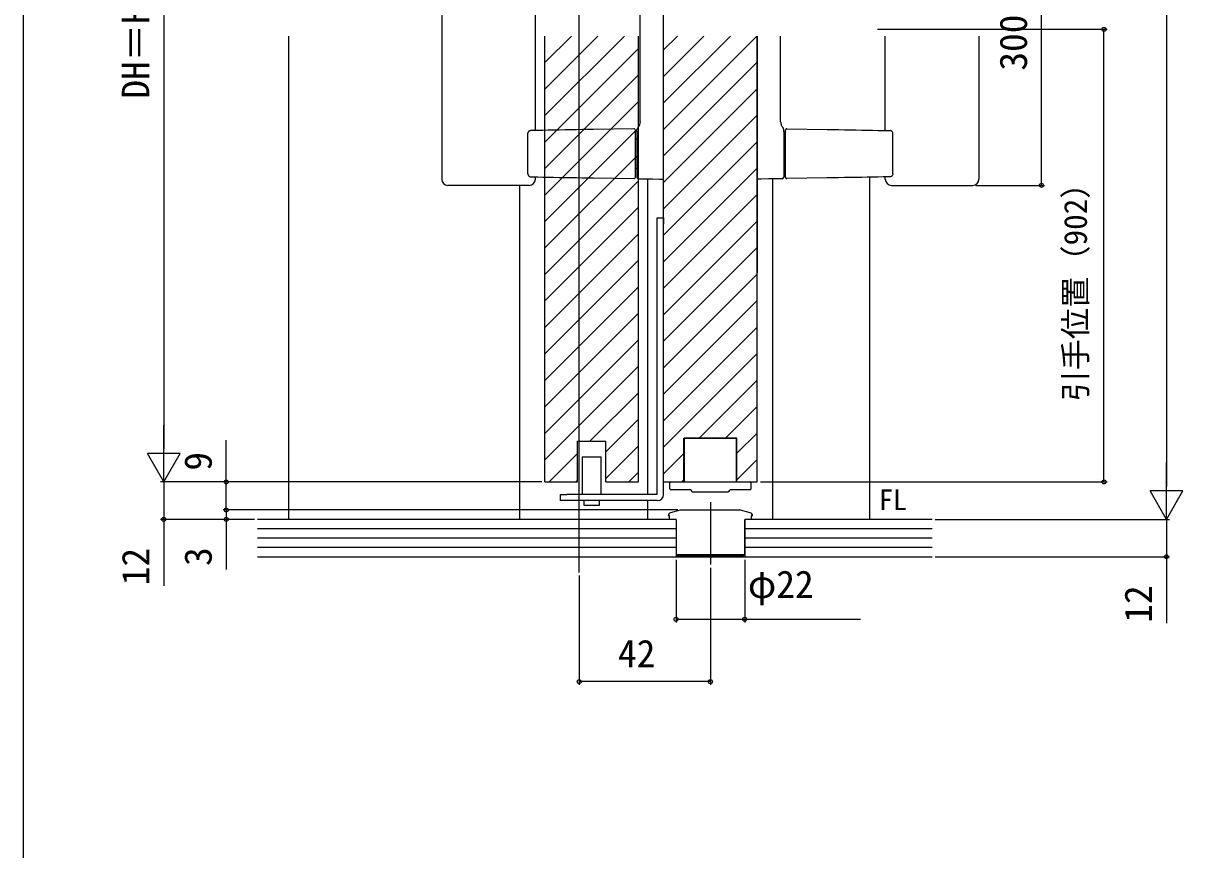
# Model space of a CAD drawing. Units: millimetres, scale not verified. Extents: x -525 to 525, y -784 to 780.
# Drawn here: x -525 to -153.8, y -14.4 to 250.5 of the extents above; entities that cross this region are included whole.
import ezdxf
from ezdxf.enums import TextEntityAlignment as Align

# ---------------------------------------------------------------- set-up
doc = ezdxf.new("R2010")
doc.units = ezdxf.units.MM
doc.header["$LTSCALE"] = 4
for name, color, linetype in [('0-2_USER1', 3, 'Continuous'), ('0-4_YKK_12', 2, 'Continuous'), ('0-5_YKK_13', 4, 'Continuous'), ('0-7_YKK_D', 6, 'Continuous'), ('0-8_YKK_ZWAK', 7, 'Continuous'), ('0-9_YSS_K', 3, 'Continuous')]:
    doc.layers.add(name, color=color, linetype=linetype)
doc.styles.add('ＭＳ ゴシック', font='')
doc.styles.get('ＭＳ ゴシック').set_extended_font_data('MS Gothic')

msp = doc.modelspace()

# ---------------------------------------------------------------- linework, layer by layer
at = {"layer": '0-4_YKK_12'}
for p, q in [((-347, 74.5), (-347, 546.544)), ((-440, 91.5), (-440, 246.337)), ((-358, 103.503), (-358, 246.337)), ((-358, 246.324), (-357.986, 246.337)), ((-358, 237.839), (-349.501, 246.337)), ((-358, 229.353), (-341.016, 246.337)), ((-358, 220.868), (-332.531, 246.337)), ((-328, 103.503), (-328, 246.337)), ((-320, 103.503), (-320, 246.337)), ((-320, 241.897), (-315.56, 246.337)), ((-320, 233.412), (-307.075, 246.337)), ((-320, 224.927), (-298.589, 246.337)), ((-320, 216.442), (-290.104, 246.337)), ((-290, 103.503), (-290, 246.337)), ((-290, 246.337), (-290, 170.503)), ((-251.5, 248.503), (-216.5, 248.503)), ((-358, 212.383), (-328, 242.383)), ((-320, 207.956), (-290, 237.956)), ((-358, 203.897), (-328, 233.897)), ((-320, 199.471), (-290, 229.471)), ((-358, 195.412), (-328, 225.412)), ((-320, 190.986), (-290, 220.986)), ((-358, 186.927), (-328, 216.927)), ((-320, 182.5), (-290, 212.5)), ((-358, 178.442), (-328, 208.442)), ((-325, 99.503), (-325, 200.59)), ((-320, 174.015), (-290, 204.015)), ((-285, 91.5), (-285, 200.59)), ((-254, 91.5), (-254, 201.124)), ((-366, 91.5), (-366, 198.503)), ((-358, 169.956), (-328, 199.956)), ((-320, 165.53), (-290, 195.53)), ((-358, 161.471), (-328, 191.471)), ((-320, 157.045), (-290, 187.045)), ((-358, 152.986), (-328, 182.986)), ((-320, 148.559), (-290, 178.559)), ((-358, 144.5), (-328, 174.5)), ((-320, 140.074), (-290, 170.074)), ((-358, 136.015), (-328, 166.015)), ((-320, 131.589), (-290, 161.589)), ((-358, 127.53), (-328, 157.53)), ((-320, 123.103), (-290, 153.103)), ((-358, 119.045), (-328, 149.045)), ((-320, 114.618), (-290, 144.618)), ((-358, 110.559), (-328, 140.559)), ((-308.63, 117.503), (-290, 136.133)), ((-343.571, 116.503), (-328, 132.074)), ((-300.144, 117.503), (-290, 127.648)), ((-338.5, 113.089), (-328, 123.589)), ((-296.5, 112.662), (-290, 119.162)), ((-347.5, 103.503), (-347.5, 116.503)), ((-347.5, 116.503), (-338.5, 116.503)), ((-338.5, 103.503), (-338.5, 116.503)), ((-338.5, 104.603), (-328, 115.103)), ((-313.5, 103.503), (-313.5, 117.503)), ((-313.5, 117.503), (-296.5, 117.503)), ((-296.5, 103.503), (-296.5, 117.503)), ((-356.571, 103.503), (-347.5, 112.574)), ((-320, 106.133), (-313.5, 112.633)), ((-296.5, 104.177), (-290, 110.677)), ((-348.086, 103.503), (-347.5, 104.089)), ((-331.115, 103.503), (-328, 106.618)), ((-314.144, 103.503), (-313.5, 104.148)), ((-358, 103.503), (-347.5, 103.503)), ((-338.5, 103.503), (-328, 103.503)), ((-320, 103.503), (-290, 103.503)), ((-325, 91.5), (-325, 97.503)), ((-305, 97), (-305, 77))]:
    msp.add_line(p, q, dxfattribs=at)
at = {"layer": '0-5_YKK_13'}
for p, q in [((-391, 296.503), (-391, 200.503)), ((-320, 201.503), (-320, 295.504)), ((-361, 216.095), (-361, 280.912)), ((-327.5, 218.904), (-327.5, 278.103)), ((-290, 201.503), (-290, 246.337)), ((-282.5, 218.904), (-282.5, 246.337)), ((-249, 216.095), (-249, 246.337)), ((-219, 246.337), (-219, 200.503)), ((-360.806, 216.098), (-362.574, 216.066)), ((-329.509, 216.644), (-342.427, 216.419)), ((-329, 201.162), (-329, 216.144)), ((-328.5, 215.728), (-328.5, 201.638)), ((-281.5, 215.728), (-281.5, 201.638)), ((-281, 201.162), (-281, 216.144)), ((-280.491, 216.644), (-267.573, 216.419)), ((-249.194, 216.098), (-247.426, 216.066)), ((-363.406, 202.247), (-363.406, 215.06)), ((-328.5, 213.353), (-329, 213.353)), ((-281.5, 213.353), (-281, 213.353)), ((-246.594, 202.247), (-246.594, 215.06)), ((-362.574, 201.24), (-360.806, 201.208)), ((-361, 200.503), (-361, 201.212)), ((-342.427, 200.888), (-329.509, 200.662)), ((-328.5, 203.953), (-329, 203.953)), ((-281.5, 203.953), (-281, 203.953)), ((-267.573, 200.888), (-280.491, 200.662)), ((-247.426, 201.24), (-249.194, 201.208)), ((-249, 200.503), (-249, 201.212)), ((-386.028, 198.503), (-389, 198.503)), ((-384.485, 198.503), (-386.028, 198.503)), ((-367.515, 198.503), (-384.485, 198.503)), ((-365.972, 198.503), (-367.515, 198.503)), ((-363, 198.503), (-365.972, 198.503)), ((-247, 198.503), (-244.028, 198.503)), ((-244.028, 198.503), (-242.485, 198.503)), ((-242.485, 198.503), (-225.515, 198.503)), ((-225.515, 198.503), (-223.972, 198.503)), ((-223.972, 198.503), (-221, 198.503)), ((-322, 188.146), (-320, 188.146)), ((-322, 186.146), (-322, 188.146)), ((-322, 99.503), (-322, 186.146)), ((-320, 188.146), (-320, 186.146)), ((-320, 99.503), (-320, 186.146)), ((-296.6, 117.503), (-313.4, 117.503)), ((-313.4, 117.503), (-313.4, 103.503)), ((-296.6, 103.503), (-296.6, 117.503)), ((-346, 111.503), (-346, 99.503)), ((-346, 111.503), (-340, 111.503)), ((-340, 99.503), (-340, 111.503)), ((-318, 102.839), (-318, 103.203)), ((-318, 102.803), (-318, 102.839)), ((-318, 102.208), (-318, 102.803)), ((-318, 101.303), (-318, 102.208)), ((-317.7, 103.503), (-317, 103.503)), ((-316.459, 101.003), (-317.7, 101.003)), ((-317, 103.503), (-313.4, 103.503)), ((-311.2, 101.003), (-316.459, 101.003)), ((-311.2, 100.87), (-311.2, 101.003)), ((-310.7, 100.37), (-299.3, 100.37)), ((-293.541, 101.003), (-298.8, 101.003)), ((-292.3, 101.003), (-293.541, 101.003)), ((-292, 103.203), (-292, 102.839)), ((-292, 102.208), (-292, 101.303)), ((-353, 97.503), (-353, 99.503)), ((-353, 99.503), (-351, 99.503)), ((-351, 97.503), (-353, 97.503)), ((-322, 99.503), (-351, 99.503)), ((-322, 97.503), (-351, 97.503)), ((-345.5, 97.503), (-345.5, 96.003)), ((-340.5, 96.003), (-340.5, 97.503)), ((-345.5, 96.003), (-343, 96.003)), ((-343, 96.003), (-340.5, 96.003)), ((-314.627, 94.466), (-317.759, 93.627)), ((-314.368, 94.5), (-295.632, 94.5)), ((-292.241, 93.627), (-295.373, 94.466)), ((-318.5, 92.661), (-318.5, 92.6)), ((-318.038, 92.6), (-318.5, 92.6)), ((-316, 91.5), (-316.85, 91.5)), ((-315.9, 91.5), (-315.9, 80.2)), ((-294.1, 91.5), (-294.1, 80.2)), ((-293.15, 91.5), (-294, 91.5)), ((-291.5, 92.6), (-291.5, 92.661)), ((-315.9, 80.2), (-315.4, 79.7)), ((-315.9, 80.2), (-294.1, 80.2)), ((-294.6, 79.7), (-315.4, 79.7)), ((-294.6, 79.7), (-294.1, 80.2))]:
    msp.add_line(p, q, dxfattribs=at)
for points in [[(-363.406, 215.059), (-363.4, 215.216), (-363.368, 215.368), (-363.32, 215.51), (-363.254, 215.641), (-363.172, 215.759), (-363.076, 215.861), (-362.966, 215.945), (-362.844, 216.009), (-362.712, 216.052), (-362.574, 216.066)], [(-360.279, 216.107), (-360.435, 216.105), (-360.613, 216.101), (-360.806, 216.098)], [(-345.973, 216.357), (-347.894, 216.323), (-349.78, 216.29), (-351.629, 216.258), (-353.441, 216.227), (-355.213, 216.196), (-356.944, 216.165), (-358.633, 216.136), (-360.279, 216.107)], [(-342.427, 216.419), (-343.049, 216.408), (-343.665, 216.397), (-344.27, 216.387), (-344.859, 216.376), (-345.429, 216.366), (-345.973, 216.357)], [(-328.5, 215.728), (-328.5, 215.88), (-328.5, 216.012), (-328.5, 216.113), (-328.5, 216.224), (-328.5, 216.442)], [(-327.5, 218.902), (-327.503, 218.669), (-327.532, 218.438), (-327.64, 217.987), (-327.717, 217.771), (-327.809, 217.567), (-327.908, 217.383), (-328, 217.234), (-328.124, 217.062), (-328.194, 216.975), (-328.242, 216.92), (-328.279, 216.879), (-328.308, 216.849), (-328.33, 216.828)], [(-282.5, 218.902), (-282.493, 218.616), (-282.448, 218.333), (-282.38, 218.056), (-282.29, 217.789), (-282.178, 217.539), (-282.057, 217.323), (-281.954, 217.166), (-281.882, 217.069), (-281.832, 217.006), (-281.795, 216.962), (-281.74, 216.899), (-281.699, 216.856), (-281.67, 216.828)], [(-281.5, 215.728), (-281.5, 215.88), (-281.5, 216.012), (-281.5, 216.113), (-281.5, 216.224), (-281.5, 216.442)], [(-267.573, 216.419), (-266.951, 216.408), (-266.335, 216.397), (-265.73, 216.387), (-265.141, 216.376), (-264.571, 216.366), (-264.027, 216.357)], [(-264.027, 216.357), (-262.106, 216.323), (-260.22, 216.29), (-258.371, 216.258), (-256.559, 216.227), (-254.787, 216.196), (-253.056, 216.165), (-251.367, 216.136), (-249.721, 216.107)], [(-249.721, 216.107), (-249.565, 216.105), (-249.387, 216.101), (-249.194, 216.098)], [(-246.594, 215.059), (-246.6, 215.216), (-246.632, 215.368), (-246.68, 215.51), (-246.746, 215.641), (-246.828, 215.759), (-246.924, 215.861), (-247.034, 215.945), (-247.156, 216.009), (-247.288, 216.052), (-247.426, 216.066)], [(-363.406, 202.247), (-363.4, 202.091), (-363.368, 201.939), (-363.32, 201.796), (-363.254, 201.665), (-363.172, 201.548), (-363.076, 201.446), (-362.966, 201.361), (-362.844, 201.297), (-362.712, 201.254), (-362.574, 201.24)], [(-360.806, 201.208), (-360.613, 201.205), (-360.435, 201.202), (-360.279, 201.199)], [(-360.279, 201.199), (-358.633, 201.17), (-356.944, 201.141), (-355.213, 201.111), (-353.441, 201.08), (-351.629, 201.048), (-349.78, 201.016), (-347.894, 200.983), (-345.973, 200.949)], [(-345.973, 200.949), (-345.429, 200.94), (-344.859, 200.93), (-344.27, 200.92), (-343.665, 200.909), (-343.049, 200.898), (-342.427, 200.888)], [(-328.5, 201.638), (-328.5, 201.471), (-328.5, 201.33), (-328.5, 201.225), (-328.5, 201.163), (-328.5, 201.143)], [(-328.009, 200.643), (-328, 200.643), (-325.82, 200.605), (-323.573, 200.566), (-321.272, 200.525)], [(-321.272, 200.525), (-320, 200.503), (-320, 201.503)], [(-288.728, 200.525), (-290, 200.503), (-290, 201.503)], [(-281.991, 200.643), (-284.18, 200.605), (-286.427, 200.566), (-288.728, 200.525)], [(-281.5, 201.638), (-281.5, 201.471), (-281.5, 201.33), (-281.5, 201.225), (-281.5, 201.163), (-281.5, 201.143)], [(-264.027, 200.949), (-264.571, 200.94), (-265.141, 200.93), (-265.73, 200.92), (-266.335, 200.909), (-266.951, 200.898), (-267.573, 200.888)], [(-249.721, 201.199), (-251.367, 201.17), (-253.056, 201.141), (-254.787, 201.111), (-256.559, 201.08), (-258.371, 201.048), (-260.22, 201.016), (-262.106, 200.983), (-264.027, 200.949)], [(-249.194, 201.208), (-249.387, 201.205), (-249.565, 201.202), (-249.721, 201.199)], [(-246.594, 202.247), (-246.6, 202.091), (-246.632, 201.939), (-246.68, 201.796), (-246.746, 201.665), (-246.828, 201.548), (-246.924, 201.446), (-247.034, 201.361), (-247.156, 201.297), (-247.288, 201.254), (-247.426, 201.24)], [(-296.6, 103.503), (-293, 103.503), (-292.3, 103.503)], [(-292, 102.839), (-292, 102.803), (-292, 102.208)], [(-316, 91.5), (-318.038, 91.5), (-318.038, 92.6)], [(-291.5, 92.6), (-291.962, 92.6), (-291.962, 91.5), (-294, 91.5)]]:
    msp.add_lwpolyline(points, dxfattribs=at)
for centre, radius, start, end in [((-329.5, 216.144), 0.5, 0, 91), ((-327.951, 216.43), 0.549, 133.64052, 178.77686), ((-282.049, 216.43), 0.549, 1.22314, 46.35948), ((-280.5, 216.144), 0.5, 89, 180), ((-389, 200.503), 2, 180, 270), ((-363, 200.503), 2, 270, 0), ((-329.5, 201.162), 0.5, 269, 0), ((-328, 201.143), 0.5, 180, 269), ((-282, 201.143), 0.5, 271, 0), ((-280.5, 201.162), 0.5, 180, 271), ((-247, 200.503), 2, 180, 270), ((-221, 200.503), 2, 270, 0), ((-317.7, 103.203), 0.3, 90, 180), ((-317.7, 101.303), 0.3, 180, 270), ((-310.7, 100.87), 0.5, 180, 270), ((-299.3, 100.87), 0.5, 270, 0), ((-292.3, 103.203), 0.3, 0, 90), ((-292.3, 101.303), 0.3, 270, 0), ((-322, 99.503), 2, 270, 0), ((-317.5, 92.661), 1, 105, 180), ((-314.368, 93.5), 1, 90, 105), ((-295.632, 93.5), 1, 75, 90), ((-292.5, 92.661), 1, 0, 75)]:
    msp.add_arc(centre, radius, start, end, dxfattribs=at)
at = {"layer": '0-7_YKK_D'}
for p, q in [((-159, 481), (-159, 102)), ((-480, 422.5), (-480, 114.003)), ((-199, 198.503), (-199, 298.503)), ((-216.5, 248.503), (-178, 248.503)), ((-179, 103.503), (-179, 248.503)), ((-220, 198.503), (-198, 198.503)), ((-480, 103.503), (-480, 121.69)), ((-480, 103.503), (-485.25, 112.596)), ((-474.75, 112.596), (-485.25, 112.596)), ((-480, 103.503), (-474.75, 112.596)), ((-159, 91.5), (-159, 109.687)), ((-442, 103.503), (-481, 103.503)), ((-360, 103.503), (-481, 103.503)), ((-359, 103.503), (-461, 103.503)), ((-289, 103.503), (-178, 103.503)), ((-159, 91.5), (-164.25, 100.593)), ((-153.75, 100.593), (-164.25, 100.593)), ((-159, 91.5), (-153.75, 100.593)), ((-460, 94.5), (-460, 97.05)), ((-315.368, 94.5), (-461, 94.5)), ((-315.368, 94.5), (-461, 94.5)), ((-460, 94.5), (-460, 91.5)), ((-451, 91.5), (-481, 91.5)), ((-451, 91.5), (-461, 91.5)), ((-460, 91.5), (-460, 75.445)), ((-233, 91.5), (-158, 91.5)), ((-233, 91.5), (-158, 91.5)), ((-316, 78.5), (-316, 58.5)), ((-294, 78.5), (-294, 58.5)), ((-233, 79.5), (-158, 79.5)), ((-305, 76), (-305, 38.5)), ((-347, 73.5), (-347, 38.5)), ((-305, 39.5), (-347, 39.5))]:
    msp.add_line(p, q, dxfattribs=at)
for points in [[(-460, 94.5), (-460, 103.503), (-460, 116.871)], [(-480, 103.503), (-480, 91.5), (-480, 70.223)], [(-159, 91.5), (-159, 79.5), (-159, 58.223)], [(-316, 59.5), (-294, 59.5), (-256.973, 59.5)]]:
    msp.add_lwpolyline(points, dxfattribs=at)
for centre in [(-179, 248.503), (-199, 198.503), (-460, 103.503), (-179, 103.503), (-460, 94.5), (-460, 94.5), (-480, 91.5), (-460, 91.5), (-159, 79.5), (-316, 59.5), (-294, 59.5), (-347, 39.5), (-305, 39.5)]:
    msp.add_circle(centre, 0.637, dxfattribs=at)
at = {"layer": '0-8_YKK_ZWAK'}
msp.add_line((-525, 746.5), (-525, -783.5), dxfattribs=at)
at = {"layer": '0-9_YSS_K'}
for p, q in [((-316, 91.5), (-450, 91.5)), ((-316, 91.5), (-316, 79.5)), ((-294, 91.5), (-294, 79.5)), ((-234, 91.5), (-294, 91.5)), ((-316, 88.5), (-450, 88.5)), ((-316, 85.5), (-450, 85.5)), ((-234, 88.5), (-294, 88.5)), ((-234, 85.5), (-294, 85.5)), ((-316, 82.5), (-450, 82.5)), ((-234, 82.5), (-294, 82.5)), ((-450, 79.5), (-234, 79.5))]:
    msp.add_line(p, q, dxfattribs=at)

# ---------------------------------------------------------------- texts
at = {"layer": '0-2_USER1', "style": 'ＭＳ ゴシック'}
msp.add_text('FL', height=6.598, dxfattribs=at).set_placement((-251.023, 92.5), align=Align.BOTTOM_LEFT)
at = {"layer": '0-7_YKK_D', "style": 'ＭＳ ゴシック'}
for s, height, p in [('DH＝H－71', 8.798, (-482, 226.286)), ('300', 8.798, (-201, 235.276)), ('引手位置（902）', 7.331, (-182.25, 129.27)), ('9', 8.798, (-462, 107.099)), ('12', 8.798, (-482, 70.382)), ('3', 8.798, (-462, 76.559)), ('12', 8.798, (-161, 58.382))]:
    msp.add_text(s, height=height, rotation=90, dxfattribs=at).set_placement(p, align=Align.BOTTOM_LEFT)
for s, p in [('φ22', (-292.995, 63.682)), ('42', (-334.591, 41.5))]:
    msp.add_text(s, height=8.798, dxfattribs=at).set_placement(p, align=Align.BOTTOM_LEFT)

doc.saveas('drawing.dxf')
